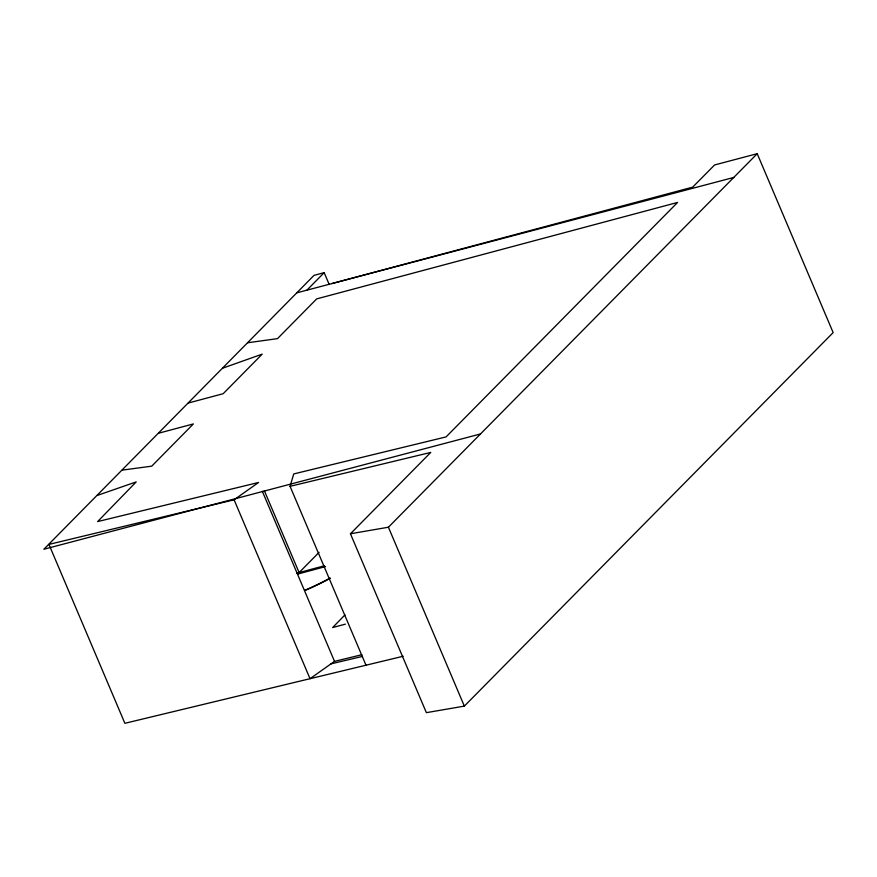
<?xml version="1.0" encoding="UTF-8"?>
<svg xmlns="http://www.w3.org/2000/svg" width="877" height="877" viewBox="0 0 877 877"><rect width="100%" height="100%" fill="white"/><g stroke="black" fill="none" stroke-linecap="round" stroke-linejoin="round"><path stroke-width="1.32" d="M365.994 665.215L290.057 486.329L293.74 473.931L446.075 436.91L677.581 202.444L316.685 298.893L277.494 338.632L247.818 342.743M324.369 565.786L299.298 572.549L297.862 574.04L325.564 566.564M480.497 433.962L43.85 549.265L314.021 275.367L324.172 272.659L328.985 283.995M345.001 614.843L332.646 627.548L345.363 624.15M306.906 290.166L324.172 272.659M319.096 552.335L299.112 572.604L264.35 490.714M331.769 283.6L692.687 187.141L714.602 164.953L757.213 153.694L833.15 332.591L464.35 706.117L426.375 712.661L350.438 533.775L430.76 452.422L290.057 486.329M350.438 533.775L388.412 527.22L757.213 153.694M403.157 656.259L124.885 723.306L48.948 544.409L234.093 499.802L258.583 482.471L97.599 521.596L136.209 481.901L97.226 495.45M361.861 654.724L334.521 661.368L310.03 678.699L234.093 499.802M222.769 368.143L262.201 354.133L223.175 393.707L188.391 403.003M158.584 433.227L193.368 423.931L151.732 466.158L122.199 470.127M296.536 573.295L299.287 572.549M297.117 292.754L733.753 177.45M330.98 663.867L362.508 656.391M388.412 527.22L464.35 706.117M262.322 491.295L334.521 661.368M330.311 578.228A73.515 17.913 -23 0 1 305.086 590.429M329.873 578.173A72.539 17.672 -23 0 1 304.988 590.21"/></g></svg>
